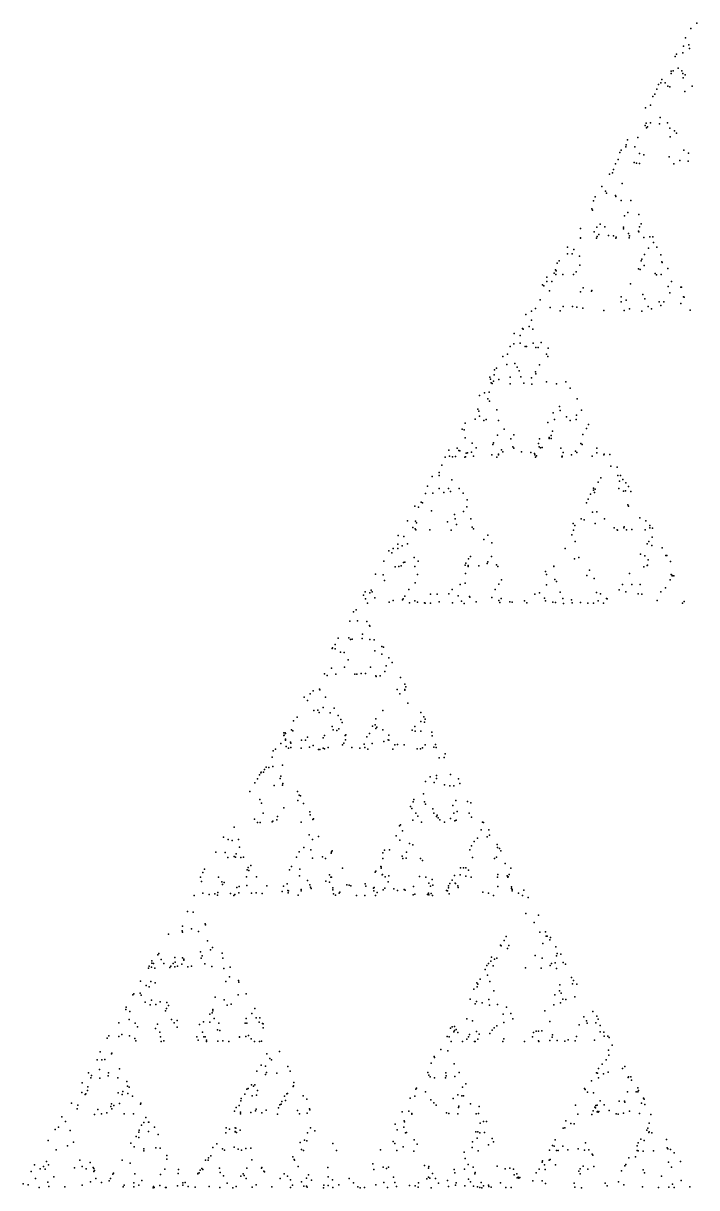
# Model space of a CAD drawing. Header units: millimetres. Extents: x -0.87 to 0.87, y -0.5 to 1.
# Drawn here: x -0.1078 to 0.0001, y 0.8125 to 0.9993 of the extents above; entities that cross this region are included whole.
import ezdxf

# ---------------------------------------------------------------- set-up
doc = ezdxf.new("R2010")
doc.units = ezdxf.units.MM
doc.header["$PDSIZE"] = 1

msp = doc.modelspace()

# ---------------------------------------------------------------- linework, layer by layer
for p in [(-0.00082, 0.99849), (0.00013, 0.99931), (-0.00165, 0.99698), (-0.00113, 0.99584), (-0.0033, 0.99396), (-0.00312, 0.99437), (-0.00208, 0.99456), (-0.00198, 0.99564), (-0.00103, 0.99528), (-0.00286, 0.9921), (-0.00548, 0.9903), (-0.00397, 0.99165), (-0.00396, 0.99127), (-0.00365, 0.99166), (-0.00227, 0.99167), (-0.00208, 0.99123), (-0.00205, 0.99055), (-0.0017, 0.99103), (-0.00624, 0.98874), (-0.00598, 0.98947), (-0.00561, 0.98976), (-0.0049, 0.98975), (-0.00452, 0.98922), (-0.00417, 0.98911), (-0.00178, 0.98838), (-0.0006, 0.98924), (-0.00692, 0.98755), (-0.0066, 0.98792), (-0.00808, 0.98573), (-0.00725, 0.98618), (-0.00815, 0.98293), (-0.00795, 0.9833), (-0.00778, 0.98272), (-0.00729, 0.98332), (-0.00581, 0.98317), (-0.00572, 0.98421), (-0.00453, 0.98334), (-0.00933, 0.98099), (-0.00791, 0.98254), (-0.00416, 0.98247), (-0.00411, 0.98111), (-0.0034, 0.98206), (-0.00313, 0.98169), (-0.01195, 0.97893), (-0.01122, 0.97951), (-0.01119, 0.97979), (-0.01096, 0.98059), (-0.00981, 0.97949), (-0.00195, 0.97895), (-0.01247, 0.97748), (-0.01219, 0.97858), (-0.00904, 0.97844), (-0.00834, 0.97822), (-0.00426, 0.97789), (-0.00256, 0.97732), (-0.00121, 0.97718), (-0.0012, 0.97849), (-0.01336, 0.97533), (-0.01319, 0.97584), (-0.01287, 0.97678), (-0.0099, 0.97695), (-0.00953, 0.97687), (-0.00905, 0.97681), (-0.00355, 0.97675), (-0.01384, 0.97511), (-0.01184, 0.97359), (-0.01616, 0.97145), (-0.01509, 0.97313), (-0.0145, 0.97235), (-0.01433, 0.97206), (-0.01286, 0.97169), (-0.01283, 0.97154), (-0.01667, 0.96954), (-0.01642, 0.97082), (-0.01196, 0.9709), (-0.01043, 0.9709), (-0.01655, 0.96933), (-0.01143, 0.96841), (-0.01092, 0.96893), (-0.00916, 0.96861), (-0.0185, 0.9664), (-0.01629, 0.96587), (-0.0159, 0.9666), (-0.01536, 0.96709), (-0.01458, 0.96663), (-0.01161, 0.96634), (-0.01159, 0.96659), (-0.00922, 0.96595), (-0.00912, 0.96586), (-0.00906, 0.96668), (-0.00876, 0.96714), (-0.01852, 0.96484), (-0.01848, 0.96488), (-0.01595, 0.96486), (-0.01582, 0.96508), (-0.01557, 0.96544), (-0.01399, 0.96527), (-0.01323, 0.96522), (-0.01285, 0.96485), (-0.01277, 0.96497), (-0.01082, 0.96558), (-0.01071, 0.96488), (-0.01064, 0.96523), (-0.00832, 0.96494), (-0.00737, 0.96503), (-0.0069, 0.96505), (-0.00681, 0.96413), (-0.02058, 0.96338), (-0.02058, 0.96234), (-0.01983, 0.96233), (-0.01957, 0.96302), (-0.00822, 0.96221), (-0.0076, 0.96321), (-0.00625, 0.96338), (-0.00564, 0.96215), (-0.02223, 0.96085), (-0.02191, 0.96119), (-0.01867, 0.96197), (-0.01863, 0.96048), (-0.00876, 0.96119), (-0.00865, 0.96149), (-0.00828, 0.96045), (-0.00546, 0.96102), (-0.00541, 0.96093), (-0.02388, 0.95858), (-0.0227, 0.95922), (-0.02248, 0.95973), (-0.02244, 0.95902), (-0.02238, 0.95957), (-0.02132, 0.95901), (-0.01962, 0.95899), (-0.01918, 0.95946), (-0.00918, 0.9599), (-0.00895, 0.95982), (-0.00655, 0.95918), (-0.00629, 0.95898), (-0.00557, 0.95903), (-0.00449, 0.95998), (-0.0246, 0.95734), (-0.02438, 0.95717), (-0.0239, 0.95787), (-0.02311, 0.9579), (-0.01808, 0.95688), (-0.01047, 0.95753), (-0.00444, 0.95706), (-0.0039, 0.9579), (-0.0024, 0.95697), (-0.00232, 0.95697), (-0.02495, 0.95496), (-0.02345, 0.95639), (-0.0185, 0.9562), (-0.01672, 0.95633), (-0.01668, 0.95644), (-0.01198, 0.95462), (-0.01197, 0.95545), (-0.01117, 0.95487), (-0.00851, 0.95578), (-0.00816, 0.9551), (-0.00587, 0.95464), (-0.00513, 0.95464), (-0.00417, 0.95606), (-0.00197, 0.95544), (-0.00189, 0.95535), (-0.00188, 0.95536), (-0.02633, 0.95313), (-0.02573, 0.95356), (-0.02334, 0.95371), (-0.02174, 0.95318), (-0.02128, 0.95387), (-0.0198, 0.95389), (-0.01907, 0.95374), (-0.01811, 0.95362), (-0.01473, 0.95322), (-0.01147, 0.95321), (-0.01066, 0.9535), (-0.00866, 0.95314), (-0.00765, 0.95388), (-0.0071, 0.9535), (-0.00563, 0.95404), (-0.00243, 0.95437), (-0.00093, 0.95327), (-0.02724, 0.9526), (-0.02638, 0.95167), (-0.02913, 0.94955), (-0.02819, 0.9492), (-0.02782, 0.95035), (-0.02769, 0.95021), (-0.02671, 0.95065), (-0.02614, 0.95023), (-0.02977, 0.94747), (-0.0292, 0.94791), (-0.02817, 0.948), (-0.02735, 0.94745), (-0.02717, 0.94744), (-0.02607, 0.94801), (-0.02564, 0.94732), (-0.0253, 0.94732), (-0.02482, 0.9481), (-0.02367, 0.94717), (-0.03093, 0.94587), (-0.03018, 0.94625), (-0.02394, 0.94622), (-0.02373, 0.94587), (-0.03226, 0.94371), (-0.03196, 0.94398), (-0.0303, 0.94457), (-0.029, 0.94471), (-0.02867, 0.94412), (-0.02835, 0.94357), (-0.02508, 0.94452), (-0.03301, 0.94255), (-0.03291, 0.94223), (-0.03284, 0.94165), (-0.03247, 0.94191), (-0.03232, 0.94291), (-0.03161, 0.94214), (-0.02978, 0.94253), (-0.02806, 0.94257), (-0.02758, 0.94157), (-0.02638, 0.94243), (-0.02572, 0.94337), (-0.02565, 0.94308), (-0.02393, 0.94179), (-0.02086, 0.9418), (-0.03391, 0.94004), (-0.03313, 0.94013), (-0.03267, 0.94151), (-0.02977, 0.94146), (-0.0263, 0.94142), (-0.02233, 0.94145), (-0.02017, 0.94077), (-0.03467, 0.93958), (-0.03333, 0.93908), (-0.0331, 0.93866), (-0.02184, 0.93785), (-0.01904, 0.93904), (-0.03496, 0.9374), (-0.03482, 0.9371), (-0.03469, 0.93629), (-0.0319, 0.93731), (-0.02287, 0.93683), (-0.02176, 0.93721), (-0.02075, 0.93615), (-0.01915, 0.93643), (-0.01831, 0.93723), (-0.03749, 0.93419), (-0.03717, 0.93409), (-0.03701, 0.93518), (-0.03537, 0.9358), (-0.03398, 0.93559), (-0.0336, 0.93575), (-0.03164, 0.93557), (-0.03072, 0.93419), (-0.02375, 0.93528), (-0.02269, 0.93573), (-0.02016, 0.93558), (-0.0192, 0.93574), (-0.01752, 0.93429), (-0.01721, 0.93495), (-0.03701, 0.93281), (-0.0318, 0.93321), (-0.02969, 0.93265), (-0.02917, 0.93327), (-0.02509, 0.93266), (-0.02354, 0.93285), (-0.0235, 0.93267), (-0.02322, 0.93268), (-0.02319, 0.93317), (-0.02296, 0.93387), (-0.01812, 0.93336), (-0.03962, 0.93082), (-0.03828, 0.93117), (-0.038, 0.93079), (-0.03782, 0.93073), (-0.03681, 0.93033), (-0.03661, 0.93042), (-0.036, 0.93049), (-0.03589, 0.93194), (-0.03523, 0.9312), (-0.03258, 0.93174), (-0.03242, 0.93201), (-0.03114, 0.93088), (-0.03095, 0.93055), (-0.02937, 0.93134), (-0.02921, 0.93116), (-0.02798, 0.93054), (-0.02645, 0.93044), (-0.02523, 0.93189), (-0.02511, 0.93138), (-0.02492, 0.9312), (-0.02462, 0.93125), (-0.02163, 0.93117), (-0.02128, 0.93045), (-0.0193, 0.93068), (-0.01908, 0.93047), (-0.01843, 0.9319), (-0.01824, 0.93171), (-0.0159, 0.93115), (-0.01587, 0.93042), (-0.04021, 0.92969), (-0.03952, 0.92988), (-0.03903, 0.92978), (-0.03856, 0.92982), (-0.03704, 0.92969), (-0.03695, 0.92976), (-0.03563, 0.92987), (-0.03272, 0.9301), (-0.03189, 0.92972), (-0.03165, 0.93016), (-0.03165, 0.93007), (-0.02585, 0.93028), (-0.02583, 0.93005), (-0.02569, 0.92969), (-0.02554, 0.92994), (-0.02151, 0.92977), (-0.02143, 0.92987), (-0.02141, 0.92976), (-0.01992, 0.93008), (-0.01664, 0.92987), (-0.01474, 0.93006), (-0.01472, 0.93017), (-0.01379, 0.93011), (-0.04227, 0.92658), (-0.04115, 0.92722), (-0.04115, 0.92676), (-0.04075, 0.92841), (-0.01362, 0.92825), (-0.01262, 0.9281), (-0.0125, 0.92676), (-0.01207, 0.92678), (-0.04304, 0.92504), (-0.03914, 0.92605), (-0.01639, 0.92473), (-0.01568, 0.9257), (-0.01521, 0.92641), (-0.01227, 0.92585), (-0.01172, 0.92613), (-0.01122, 0.92558), (-0.01082, 0.92498), (-0.04337, 0.92387), (-0.04218, 0.92393), (-0.04115, 0.92469), (-0.04042, 0.92403), (-0.03966, 0.92467), (-0.03936, 0.92422), (-0.03794, 0.92466), (-0.03733, 0.92394), (-0.03666, 0.92288), (-0.01729, 0.92298), (-0.0169, 0.92376), (-0.01643, 0.92443), (-0.01624, 0.92403), (-0.01613, 0.92457), (-0.01233, 0.92466), (-0.01158, 0.92425), (-0.01129, 0.92429), (-0.01045, 0.9242), (-0.04506, 0.92182), (-0.04446, 0.9217), (-0.04406, 0.92246), (-0.04383, 0.92237), (-0.0424, 0.92109), (-0.03727, 0.92097), (-0.0367, 0.92172), (-0.01753, 0.92237), (-0.01092, 0.92203), (-0.01081, 0.92186), (-0.04626, 0.91948), (-0.04495, 0.91946), (-0.04477, 0.91915), (-0.0398, 0.91934), (-0.03872, 0.92053), (-0.0386, 0.91981), (-0.03606, 0.91981), (-0.01837, 0.9198), (-0.0179, 0.91964), (-0.01655, 0.9209), (-0.01589, 0.92095), (-0.01467, 0.91981), (-0.00898, 0.91995), (-0.00801, 0.91948), (-0.0454, 0.91843), (-0.04499, 0.91823), (-0.04489, 0.91804), (-0.04265, 0.91802), (-0.03924, 0.91797), (-0.03836, 0.91892), (-0.03587, 0.91846), (-0.03566, 0.91819), (-0.01989, 0.91724), (-0.01966, 0.91906), (-0.01961, 0.91797), (-0.01941, 0.91876), (-0.01617, 0.91907), (-0.0131, 0.91835), (-0.01262, 0.91803), (-0.01258, 0.91797), (-0.01153, 0.91834), (-0.01148, 0.91852), (-0.01113, 0.91806), (-0.01024, 0.91812), (-0.00813, 0.91807), (-0.00736, 0.91872), (-0.00736, 0.91839), (-0.00696, 0.9183), (-0.0478, 0.91574), (-0.04775, 0.91715), (-0.04709, 0.91547), (-0.04685, 0.91699), (-0.04622, 0.9158), (-0.03402, 0.91651), (-0.03338, 0.91717), (-0.03273, 0.91596), (-0.01937, 0.91618), (-0.0078, 0.9158), (-0.00752, 0.91615), (-0.00704, 0.91551), (-0.00698, 0.91687), (-0.04921, 0.91468), (-0.04875, 0.91433), (-0.04851, 0.91507), (-0.04779, 0.91504), (-0.04516, 0.9136), (-0.03616, 0.91376), (-0.03279, 0.91379), (-0.02094, 0.91506), (-0.01876, 0.91363), (-0.00887, 0.91413), (-0.0082, 0.91386), (-0.00539, 0.91513), (-0.0048, 0.91394), (-0.00465, 0.91395), (-0.05004, 0.91302), (-0.0482, 0.91212), (-0.04764, 0.91217), (-0.04724, 0.91226), (-0.0469, 0.91278), (-0.04665, 0.91285), (-0.04508, 0.91218), (-0.04451, 0.91303), (-0.03699, 0.9124), (-0.03686, 0.91268), (-0.03651, 0.91231), (-0.03651, 0.91217), (-0.03646, 0.91341), (-0.03478, 0.91225), (-0.03345, 0.91266), (-0.03335, 0.91289), (-0.03194, 0.91245), (-0.03177, 0.91218), (-0.02278, 0.9122), (-0.02277, 0.91216), (-0.01946, 0.91341), (-0.00833, 0.91212), (-0.00783, 0.91231), (-0.00777, 0.91237), (-0.00767, 0.91321), (-0.00408, 0.91294), (-0.05137, 0.91093), (-0.05015, 0.91084), (-0.0499, 0.90991), (-0.04464, 0.91087), (-0.03694, 0.91106), (-0.03118, 0.91001), (-0.02412, 0.91135), (-0.02394, 0.9109), (-0.02259, 0.9101), (-0.01749, 0.91074), (-0.01703, 0.91156), (-0.01632, 0.91021), (-0.01064, 0.91102), (-0.00414, 0.91002), (-0.00394, 0.91088), (-0.00378, 0.91069), (-0.00376, 0.91073), (-0.00352, 0.91066), (-0.05302, 0.90808), (-0.05301, 0.90808), (-0.0523, 0.90795), (-0.05206, 0.90835), (-0.0519, 0.90808), (-0.04601, 0.90847), (-0.04502, 0.90952), (-0.03909, 0.90845), (-0.03779, 0.90928), (-0.03701, 0.90951), (-0.03218, 0.90847), (-0.03161, 0.90932), (-0.02507, 0.90791), (-0.02396, 0.90923), (-0.02234, 0.90973), (-0.02176, 0.90802), (-0.01592, 0.90797), (-0.01229, 0.90841), (-0.01174, 0.90927), (-0.01125, 0.90808), (-0.01026, 0.90928), (-0.00893, 0.90926), (-0.00562, 0.90811), (-0.00485, 0.90874), (-0.05329, 0.90755), (-0.05295, 0.90698), (-0.05265, 0.90626), (-0.05146, 0.90712), (-0.0492, 0.90644), (-0.04853, 0.90672), (-0.04704, 0.90681), (-0.04693, 0.90699), (-0.04668, 0.90742), (-0.04592, 0.90631), (-0.04507, 0.90664), (-0.04465, 0.90645), (-0.04349, 0.90635), (-0.04343, 0.90627), (-0.04257, 0.90774), (-0.04253, 0.90626), (-0.04147, 0.90772), (-0.04114, 0.90647), (-0.03959, 0.90779), (-0.03902, 0.90634), (-0.03813, 0.90747), (-0.03757, 0.90662), (-0.03713, 0.90625), (-0.03628, 0.90736), (-0.03622, 0.90724), (-0.03525, 0.90648), (-0.03274, 0.90717), (-0.03161, 0.90671), (-0.03142, 0.90638), (-0.03122, 0.90701), (-0.02983, 0.90647), (-0.02947, 0.90644), (-0.02745, 0.90663), (-0.02711, 0.90632), (-0.02583, 0.90772), (-0.02425, 0.90709), (-0.02413, 0.90666), (-0.02294, 0.90642), (-0.02251, 0.90639), (-0.02132, 0.90701), (-0.02121, 0.90625), (-0.01992, 0.90682), (-0.01983, 0.90633), (-0.01852, 0.90641), (-0.01732, 0.90627), (-0.01642, 0.9063), (-0.01566, 0.90663), (-0.0153, 0.90776), (-0.01482, 0.90628), (-0.01433, 0.90705), (-0.01421, 0.907), (-0.00927, 0.90776), (-0.00865, 0.90774), (-0.00619, 0.90672), (-0.00216, 0.9063), (-0.00187, 0.90654), (-0.05489, 0.90491), (-0.05449, 0.9052), (-0.05546, 0.90337), (-0.05424, 0.90346), (-0.05277, 0.90334), (-0.05233, 0.90268), (-0.05226, 0.90259), (-0.05734, 0.90068), (-0.05563, 0.90071), (-0.05537, 0.90043), (-0.05512, 0.9005), (-0.05353, 0.90062), (-0.05343, 0.90131), (-0.05227, 0.90047), (-0.05829, 0.89899), (-0.05826, 0.89909), (-0.05782, 0.89967), (-0.05781, 0.89894), (-0.0516, 0.90041), (-0.05149, 0.89865), (-0.05033, 0.8993), (-0.05011, 0.8992), (-0.05696, 0.8984), (-0.05638, 0.89839), (-0.05575, 0.89719), (-0.05036, 0.89812), (-0.04923, 0.89751), (-0.04872, 0.89675), (-0.05954, 0.89493), (-0.0584, 0.89583), (-0.05773, 0.8949), (-0.05635, 0.896), (-0.0547, 0.8949), (-0.05434, 0.89488), (-0.05365, 0.89498), (-0.05298, 0.895), (-0.05215, 0.89603), (-0.04986, 0.89533), (-0.04965, 0.8962), (-0.05912, 0.89467), (-0.05129, 0.89464), (-0.05124, 0.89454), (-0.0506, 0.89464), (-0.04734, 0.89435), (-0.04665, 0.8933), (-0.06279, 0.8912), (-0.06185, 0.89174), (-0.06136, 0.89221), (-0.06037, 0.8925), (-0.06028, 0.89236), (-0.0594, 0.8912), (-0.04788, 0.89244), (-0.04746, 0.89175), (-0.04669, 0.89234), (-0.04664, 0.89245), (-0.04651, 0.89288), (-0.06226, 0.89064), (-0.05974, 0.88955), (-0.058, 0.88942), (-0.04618, 0.89026), (-0.06453, 0.88741), (-0.06392, 0.88797), (-0.06127, 0.88904), (-0.0606, 0.88913), (-0.06041, 0.88874), (-0.05865, 0.88871), (-0.05733, 0.88824), (-0.05694, 0.88762), (-0.0513, 0.8877), (-0.05017, 0.88904), (-0.04412, 0.88873), (-0.04362, 0.88804), (-0.04342, 0.88767), (-0.06609, 0.88548), (-0.06585, 0.88548), (-0.06483, 0.88596), (-0.06464, 0.88581), (-0.05832, 0.88649), (-0.05817, 0.88598), (-0.05758, 0.88584), (-0.05722, 0.88614), (-0.05669, 0.88715), (-0.05183, 0.88653), (-0.05143, 0.88674), (-0.0513, 0.88616), (-0.05118, 0.8864), (-0.05018, 0.88594), (-0.04548, 0.88593), (-0.04506, 0.88651), (-0.04501, 0.88577), (-0.0441, 0.88577), (-0.04409, 0.8873), (-0.04351, 0.88721), (-0.04232, 0.88559), (-0.06653, 0.88379), (-0.06605, 0.88503), (-0.06602, 0.8851), (-0.06581, 0.88447), (-0.06581, 0.88428), (-0.06579, 0.88539), (-0.06498, 0.88396), (-0.06494, 0.88383), (-0.06323, 0.88428), (-0.06257, 0.88428), (-0.06228, 0.8848), (-0.05976, 0.88467), (-0.05955, 0.88506), (-0.05644, 0.88383), (-0.05621, 0.88507), (-0.05619, 0.88436), (-0.05611, 0.88513), (-0.05318, 0.88364), (-0.05277, 0.88485), (-0.05233, 0.88538), (-0.05189, 0.88374), (-0.05001, 0.88407), (-0.04933, 0.88435), (-0.04923, 0.88429), (-0.04922, 0.88508), (-0.04226, 0.88502), (-0.06778, 0.88259), (-0.06741, 0.88283), (-0.06569, 0.8833), (-0.06534, 0.88301), (-0.06494, 0.88312), (-0.0633, 0.88304), (-0.06197, 0.88319), (-0.06137, 0.88345), (-0.06053, 0.88282), (-0.06027, 0.88281), (-0.05976, 0.883), (-0.05954, 0.88292), (-0.05897, 0.88311), (-0.05666, 0.88355), (-0.05516, 0.88314), (-0.05388, 0.88301), (-0.0531, 0.88311), (-0.05261, 0.88284), (-0.04861, 0.88284), (-0.04826, 0.88355), (-0.04786, 0.88358), (-0.04676, 0.88357), (-0.04467, 0.8829), (-0.04413, 0.88291), (-0.04384, 0.88305), (-0.04341, 0.88356), (-0.04199, 0.88318), (-0.04172, 0.88359), (-0.04164, 0.88315), (-0.04018, 0.88209), (-0.06888, 0.87996), (-0.06846, 0.87989), (-0.06791, 0.88158), (-0.06782, 0.88007), (-0.06627, 0.88027), (-0.04114, 0.88144), (-0.04035, 0.88154), (-0.07028, 0.87808), (-0.06995, 0.87872), (-0.06977, 0.87906), (-0.06971, 0.87915), (-0.06933, 0.87916), (-0.06919, 0.87961), (-0.06666, 0.87815), (-0.06653, 0.87852), (-0.04262, 0.87842), (-0.04161, 0.87861), (-0.04156, 0.87815), (-0.03934, 0.87879), (-0.03807, 0.87808), (-0.07071, 0.87747), (-0.0676, 0.87702), (-0.06629, 0.87706), (-0.06621, 0.87733), (-0.04333, 0.87769), (-0.04196, 0.87749), (-0.04031, 0.87716), (-0.03945, 0.87697), (-0.03883, 0.87695), (-0.03783, 0.87734), (-0.07153, 0.87604), (-0.06991, 0.8748), (-0.0639, 0.87604), (-0.06381, 0.87462), (-0.06361, 0.8755), (-0.06338, 0.87536), (-0.04531, 0.8744), (-0.04521, 0.8748), (-0.04368, 0.8757), (-0.04352, 0.87442), (-0.03846, 0.87461), (-0.03662, 0.87445), (-0.06964, 0.87421), (-0.06939, 0.87258), (-0.06608, 0.87345), (-0.0629, 0.87412), (-0.06191, 0.87281), (-0.04573, 0.87366), (-0.04552, 0.87335), (-0.04491, 0.87257), (-0.04333, 0.87403), (-0.04216, 0.8733), (-0.04204, 0.87261), (-0.03898, 0.87384), (-0.03883, 0.87259), (-0.03829, 0.87286), (-0.03636, 0.87257), (-0.03608, 0.87424), (-0.07075, 0.8716), (-0.07031, 0.87111), (-0.06987, 0.87109), (-0.06796, 0.87119), (-0.06785, 0.8713), (-0.0672, 0.87151), (-0.0671, 0.87206), (-0.06328, 0.87114), (-0.06186, 0.8723), (-0.06143, 0.87155), (-0.06133, 0.87166), (-0.04751, 0.87055), (-0.04734, 0.87073), (-0.04538, 0.87147), (-0.04459, 0.8721), (-0.04401, 0.87113), (-0.04158, 0.87206), (-0.0415, 0.87229), (-0.04132, 0.87185), (-0.04105, 0.87151), (-0.04033, 0.87117), (-0.03935, 0.87175), (-0.03863, 0.87135), (-0.03841, 0.87147), (-0.036, 0.87193), (-0.03422, 0.87115), (-0.03405, 0.87111), (-0.07575, 0.86872), (-0.07402, 0.87036), (-0.06202, 0.86911), (-0.0605, 0.86884), (-0.04806, 0.86896), (-0.04706, 0.86975), (-0.03442, 0.8699), (-0.03346, 0.86879), (-0.03318, 0.86992), (-0.03309, 0.86908), (-0.07498, 0.86839), (-0.07433, 0.86818), (-0.07331, 0.86836), (-0.0732, 0.86714), (-0.06284, 0.86707), (-0.06145, 0.86837), (-0.04745, 0.86826), (-0.04591, 0.86774), (-0.0454, 0.8675), (-0.03598, 0.86735), (-0.03556, 0.86804), (-0.03503, 0.86858), (-0.03185, 0.86756), (-0.03179, 0.8671), (-0.03147, 0.86693), (-0.07695, 0.86633), (-0.07546, 0.86628), (-0.07503, 0.86545), (-0.07402, 0.86562), (-0.0738, 0.86552), (-0.07371, 0.86606), (-0.07296, 0.86545), (-0.07254, 0.86553), (-0.06402, 0.86553), (-0.06359, 0.86641), (-0.06176, 0.86673), (-0.06146, 0.86535), (-0.05985, 0.86557), (-0.05938, 0.86529), (-0.05849, 0.86618), (-0.0584, 0.8664), (-0.05834, 0.86654), (-0.05018, 0.8662), (-0.05018, 0.86533), (-0.04991, 0.86666), (-0.0491, 0.86671), (-0.04707, 0.8657), (-0.04701, 0.86534), (-0.04645, 0.86535), (-0.04638, 0.86634), (-0.04413, 0.86533), (-0.04384, 0.86499), (-0.03624, 0.86672), (-0.03579, 0.86549), (-0.03229, 0.86534), (-0.03196, 0.86552), (-0.03125, 0.86653), (-0.07905, 0.86308), (-0.07876, 0.86358), (-0.07197, 0.86352), (-0.07177, 0.86387), (-0.07168, 0.86338), (-0.07133, 0.86418), (-0.06517, 0.86348), (-0.06484, 0.86401), (-0.06349, 0.86359), (-0.05667, 0.86376), (-0.05144, 0.86314), (-0.05133, 0.86328), (-0.05053, 0.86405), (-0.05047, 0.86379), (-0.05045, 0.86399), (-0.03772, 0.86381), (-0.03728, 0.86383), (-0.03686, 0.86381), (-0.03648, 0.86342), (-0.03059, 0.86453), (-0.02967, 0.86379), (-0.07943, 0.8623), (-0.07924, 0.86165), (-0.07656, 0.86234), (-0.07601, 0.86158), (-0.07563, 0.86146), (-0.07204, 0.8624), (-0.07046, 0.8624), (-0.06551, 0.86126), (-0.06357, 0.86251), (-0.06228, 0.86176), (-0.05934, 0.86168), (-0.05876, 0.86153), (-0.05874, 0.86269), (-0.05852, 0.86232), (-0.05842, 0.86231), (-0.05304, 0.86123), (-0.05032, 0.86267), (-0.05022, 0.86276), (-0.04983, 0.8624), (-0.04933, 0.86158), (-0.04925, 0.86251), (-0.04432, 0.86243), (-0.04327, 0.86233), (-0.04279, 0.86134), (-0.0423, 0.86196), (-0.03944, 0.86131), (-0.03909, 0.86185), (-0.03871, 0.8626), (-0.03861, 0.86135), (-0.03854, 0.86129), (-0.03781, 0.86268), (-0.03688, 0.86246), (-0.03603, 0.86234), (-0.03179, 0.86231), (-0.03177, 0.86274), (-0.03027, 0.86252), (-0.03017, 0.86231), (-0.03009, 0.8624), (-0.02991, 0.86277), (-0.08042, 0.85938), (-0.07904, 0.85975), (-0.07805, 0.85956), (-0.07712, 0.85965), (-0.07671, 0.85942), (-0.07666, 0.85985), (-0.07591, 0.86112), (-0.07463, 0.8597), (-0.07409, 0.85938), (-0.07391, 0.85953), (-0.07361, 0.86066), (-0.07329, 0.85979), (-0.07322, 0.86084), (-0.07201, 0.86098), (-0.07126, 0.85974), (-0.07052, 0.85983), (-0.06955, 0.85972), (-0.06877, 0.86092), (-0.06634, 0.86), (-0.06613, 0.86089), (-0.06545, 0.8602), (-0.06537, 0.8598), (-0.06531, 0.86013), (-0.06379, 0.85944), (-0.0633, 0.86032), (-0.06329, 0.86015), (-0.0619, 0.86109), (-0.0618, 0.86073), (-0.06167, 0.86049), (-0.05823, 0.86061), (-0.0582, 0.8603), (-0.05809, 0.85964), (-0.05779, 0.85942), (-0.05719, 0.85974), (-0.05709, 0.85992), (-0.05596, 0.86108), (-0.05557, 0.86104), (-0.05533, 0.86093), (-0.05439, 0.85938), (-0.0531, 0.85938), (-0.05291, 0.86089), (-0.0517, 0.86057), (-0.05165, 0.86011), (-0.05156, 0.86068), (-0.05138, 0.85938), (-0.05109, 0.85988), (-0.05016, 0.86029), (-0.04985, 0.86055), (-0.04843, 0.86045), (-0.04785, 0.86017), (-0.04677, 0.86035), (-0.0466, 0.86025), (-0.04532, 0.85947), (-0.04529, 0.86085), (-0.04508, 0.85962), (-0.04302, 0.85954), (-0.04287, 0.85974), (-0.04283, 0.85951), (-0.04257, 0.8609), (-0.04246, 0.85968), (-0.04224, 0.85939), (-0.04217, 0.86102), (-0.04, 0.86018), (-0.03983, 0.86015), (-0.03966, 0.86094), (-0.03965, 0.86063), (-0.03953, 0.85967), (-0.03817, 0.86093), (-0.0381, 0.86066), (-0.03417, 0.85993), (-0.03327, 0.85974), (-0.03242, 0.8594), (-0.03173, 0.86084), (-0.02957, 0.86076), (-0.02955, 0.86048), (-0.02947, 0.86011), (-0.02943, 0.86034), (-0.02845, 0.85976), (-0.0278, 0.85938), (-0.02758, 0.86021), (-0.02688, 0.85905), (-0.08151, 0.85682), (-0.08061, 0.85671), (-0.02724, 0.8565), (-0.02525, 0.8562), (-0.0823, 0.85444), (-0.08085, 0.85401), (-0.07867, 0.85483), (-0.07863, 0.85465), (-0.02594, 0.85503), (-0.08455, 0.85315), (-0.08235, 0.85369), (-0.0823, 0.85352), (-0.07977, 0.85361), (-0.07828, 0.8521), (-0.03073, 0.85214), (-0.03042, 0.85282), (-0.02501, 0.85352), (-0.02413, 0.85355), (-0.02399, 0.85288), (-0.02385, 0.85285), (-0.02344, 0.85227), (-0.02329, 0.85266), (-0.08609, 0.85008), (-0.07943, 0.85033), (-0.07784, 0.85065), (-0.07751, 0.85105), (-0.07594, 0.85015), (-0.03135, 0.85139), (-0.0312, 0.85133), (-0.03019, 0.85087), (-0.02998, 0.85137), (-0.02454, 0.8517), (-0.02244, 0.85116), (-0.02223, 0.85007), (-0.08724, 0.84853), (-0.08721, 0.84889), (-0.08696, 0.84845), (-0.08628, 0.84986), (-0.08576, 0.84913), (-0.08531, 0.84848), (-0.08379, 0.84846), (-0.08352, 0.84941), (-0.0835, 0.84866), (-0.08244, 0.84834), (-0.0823, 0.84937), (-0.08211, 0.84898), (-0.08208, 0.84914), (-0.07932, 0.84933), (-0.07915, 0.84972), (-0.07871, 0.84844), (-0.07587, 0.84931), (-0.03354, 0.84816), (-0.03326, 0.84845), (-0.03287, 0.84886), (-0.03278, 0.84946), (-0.03226, 0.84915), (-0.03189, 0.84932), (-0.02575, 0.84978), (-0.02467, 0.84931), (-0.02335, 0.84817), (-0.02316, 0.84849), (-0.02258, 0.84859), (-0.02234, 0.84972), (-0.02164, 0.84996), (-0.02129, 0.84863), (-0.0209, 0.84839), (-0.08779, 0.84772), (-0.08767, 0.84803), (-0.08731, 0.84787), (-0.08674, 0.84773), (-0.08435, 0.84785), (-0.08421, 0.84803), (-0.08356, 0.84791), (-0.08309, 0.84802), (-0.08145, 0.84793), (-0.08085, 0.84806), (-0.07761, 0.848), (-0.07571, 0.84766), (-0.07476, 0.84631), (-0.07467, 0.84789), (-0.0338, 0.84753), (-0.03342, 0.84659), (-0.03249, 0.84807), (-0.02733, 0.84776), (-0.02478, 0.84772), (-0.02236, 0.84766), (-0.08906, 0.84565), (-0.08812, 0.84492), (-0.08765, 0.84474), (-0.08741, 0.84557), (-0.0867, 0.84538), (-0.07537, 0.84556), (-0.07333, 0.84575), (-0.0733, 0.84548), (-0.03513, 0.84538), (-0.03506, 0.84474), (-0.03494, 0.84518), (-0.03459, 0.84596), (-0.03306, 0.84558), (-0.02179, 0.84506), (-0.01994, 0.84621), (-0.01976, 0.84519), (-0.0196, 0.84572), (-0.01907, 0.84516), (-0.09027, 0.84346), (-0.09012, 0.84363), (-0.0891, 0.84372), (-0.08892, 0.8434), (-0.08727, 0.8426), (-0.07705, 0.84309), (-0.07563, 0.84262), (-0.07341, 0.84344), (-0.0721, 0.84358), (-0.03618, 0.84274), (-0.03558, 0.84437), (-0.03317, 0.84272), (-0.03241, 0.84407), (-0.02261, 0.84347), (-0.02184, 0.84407), (-0.02162, 0.84372), (-0.02133, 0.84275), (-0.02084, 0.84267), (-0.01939, 0.84313), (-0.09138, 0.84109), (-0.09137, 0.84144), (-0.09076, 0.84075), (-0.08828, 0.84226), (-0.08749, 0.84184), (-0.08659, 0.8419), (-0.08592, 0.8423), (-0.08503, 0.84089), (-0.08488, 0.84126), (-0.0848, 0.84219), (-0.08455, 0.84175), (-0.07746, 0.8409), (-0.07745, 0.84107), (-0.07513, 0.84181), (-0.07453, 0.84194), (-0.07073, 0.84125), (-0.03538, 0.84198), (-0.03517, 0.84235), (-0.03424, 0.84218), (-0.03311, 0.84181), (-0.03178, 0.84189), (-0.03037, 0.84148), (-0.02419, 0.84088), (-0.02277, 0.84182), (-0.02168, 0.84216), (-0.01654, 0.84078), (-0.09251, 0.83896), (-0.09086, 0.83947), (-0.0899, 0.83892), (-0.0841, 0.8395), (-0.08365, 0.83896), (-0.08319, 0.83933), (-0.07894, 0.83909), (-0.07795, 0.84033), (-0.07794, 0.83906), (-0.07756, 0.84058), (-0.07721, 0.83962), (-0.07651, 0.8389), (-0.07227, 0.83888), (-0.07213, 0.83963), (-0.07199, 0.83888), (-0.07118, 0.84046), (-0.07052, 0.83976), (-0.07, 0.83908), (-0.0699, 0.83974), (-0.06947, 0.83887), (-0.06936, 0.8388), (-0.03674, 0.8396), (-0.03579, 0.83928), (-0.03092, 0.84034), (-0.0308, 0.83898), (-0.02966, 0.84043), (-0.02935, 0.83961), (-0.02343, 0.83915), (-0.01795, 0.8399), (-0.01752, 0.83929), (-0.01745, 0.83888), (-0.01602, 0.83895), (-0.0159, 0.84004), (-0.01566, 0.83952), (-0.09203, 0.83708), (-0.08953, 0.8383), (-0.08664, 0.83805), (-0.0863, 0.83872), (-0.08597, 0.83743), (-0.08319, 0.83828), (-0.07961, 0.83868), (-0.07911, 0.83743), (-0.07671, 0.83783), (-0.07631, 0.83774), (-0.07174, 0.83692), (-0.06939, 0.83814), (-0.03932, 0.83812), (-0.0391, 0.83832), (-0.03882, 0.83753), (-0.03871, 0.83834), (-0.03871, 0.83772), (-0.03841, 0.83789), (-0.03815, 0.83742), (-0.03628, 0.83706), (-0.03518, 0.83755), (-0.03476, 0.83716), (-0.03306, 0.83722), (-0.03264, 0.8378), (-0.03234, 0.83813), (-0.03192, 0.83848), (-0.02605, 0.83741), (-0.02563, 0.83764), (-0.02522, 0.83763), (-0.02469, 0.83765), (-0.02296, 0.83705), (-0.01869, 0.83863), (-0.01536, 0.83853), (-0.01535, 0.83752), (-0.01473, 0.83743), (-0.09438, 0.83649), (-0.09412, 0.83686), (-0.09252, 0.83677), (-0.0908, 0.83686), (-0.08997, 0.83645), (-0.08977, 0.83608), (-0.08582, 0.83669), (-0.08576, 0.83596), (-0.08529, 0.83604), (-0.08, 0.83671), (-0.07979, 0.83616), (-0.07888, 0.83669), (-0.07868, 0.83671), (-0.07847, 0.83594), (-0.07846, 0.83615), (-0.07666, 0.83603), (-0.07582, 0.83606), (-0.07488, 0.83594), (-0.07317, 0.8367), (-0.07315, 0.83667), (-0.07217, 0.83677), (-0.07132, 0.83637), (-0.07079, 0.83594), (-0.06995, 0.83594), (-0.06966, 0.83603), (-0.0399, 0.83677), (-0.03958, 0.83672), (-0.03921, 0.83595), (-0.03744, 0.83594), (-0.03672, 0.83633), (-0.03643, 0.83673), (-0.0355, 0.83596), (-0.03538, 0.83597), (-0.03495, 0.83635), (-0.03097, 0.83594), (-0.03078, 0.8364), (-0.02749, 0.83594), (-0.0262, 0.8367), (-0.02524, 0.83607), (-0.02516, 0.83594), (-0.02343, 0.83613), (-0.02305, 0.83667), (-0.02226, 0.83612), (-0.02103, 0.83603), (-0.02048, 0.83624), (-0.01937, 0.83604), (-0.01915, 0.83677), (-0.01626, 0.83615), (-0.01472, 0.83679), (-0.01409, 0.83679), (-0.01392, 0.8366), (-0.01341, 0.83536), (-0.0955, 0.8343), (-0.0937, 0.83399), (-0.09367, 0.83406), (-0.06878, 0.834), (-0.06831, 0.83322), (-0.06676, 0.83434), (-0.04195, 0.83357), (-0.04193, 0.83337), (-0.0409, 0.83467), (-0.03978, 0.83448), (-0.01403, 0.83457), (-0.01397, 0.83374), (-0.09599, 0.83301), (-0.0956, 0.83148), (-0.09526, 0.83301), (-0.09476, 0.83307), (-0.09244, 0.83159), (-0.06971, 0.83217), (-0.06903, 0.832), (-0.06804, 0.83302), (-0.06545, 0.83192), (-0.04245, 0.83247), (-0.03874, 0.83235), (-0.01561, 0.83161), (-0.01503, 0.8323), (-0.0144, 0.83303), (-0.01177, 0.83164), (-0.01137, 0.83196), (-0.09738, 0.83093), (-0.09701, 0.83013), (-0.09688, 0.83052), (-0.09557, 0.83009), (-0.09422, 0.83045), (-0.09418, 0.83095), (-0.09269, 0.83011), (-0.09122, 0.82953), (-0.07037, 0.83118), (-0.069, 0.83064), (-0.06882, 0.83098), (-0.06717, 0.83087), (-0.06504, 0.83122), (-0.043, 0.831), (-0.04284, 0.83057), (-0.04258, 0.8303), (-0.04189, 0.83011), (-0.04012, 0.83015), (-0.04008, 0.83091), (-0.04004, 0.83045), (-0.03863, 0.83033), (-0.03795, 0.83099), (-0.01672, 0.82965), (-0.01593, 0.83093), (-0.01579, 0.8309), (-0.01561, 0.83013), (-0.01481, 0.83079), (-0.01408, 0.83102), (-0.01085, 0.83018), (-0.01078, 0.83027), (-0.01043, 0.83027), (-0.01032, 0.82978), (-0.09847, 0.82778), (-0.09842, 0.82935), (-0.09754, 0.82811), (-0.0975, 0.82867), (-0.09265, 0.8277), (-0.09189, 0.82792), (-0.09114, 0.8288), (-0.09108, 0.8276), (-0.09087, 0.82862), (-0.07202, 0.8283), (-0.07178, 0.82842), (-0.07126, 0.82898), (-0.07092, 0.82877), (-0.07074, 0.82898), (-0.07031, 0.82807), (-0.06558, 0.82758), (-0.06548, 0.82762), (-0.06458, 0.82872), (-0.06453, 0.82887), (-0.06446, 0.82939), (-0.04489, 0.82831), (-0.04477, 0.82848), (-0.04335, 0.82789), (-0.03743, 0.82863), (-0.0369, 0.82915), (-0.01784, 0.82839), (-0.01774, 0.82825), (-0.01736, 0.82784), (-0.0164, 0.82772), (-0.01096, 0.82788), (-0.00959, 0.82788), (-0.00929, 0.82854), (-0.00929, 0.8279), (-0.00918, 0.82807), (-0.10009, 0.82605), (-0.09912, 0.82573), (-0.09794, 0.82743), (-0.09781, 0.82754), (-0.09371, 0.82595), (-0.0924, 0.826), (-0.092, 0.82745), (-0.09032, 0.82721), (-0.08906, 0.82592), (-0.08902, 0.82607), (-0.07294, 0.82643), (-0.07291, 0.82682), (-0.07232, 0.82753), (-0.07113, 0.82725), (-0.07043, 0.82737), (-0.06671, 0.82578), (-0.06651, 0.82588), (-0.06636, 0.82632), (-0.06594, 0.82718), (-0.06581, 0.82649), (-0.06294, 0.82725), (-0.0624, 0.82671), (-0.04582, 0.82689), (-0.04507, 0.82717), (-0.04252, 0.8266), (-0.04203, 0.8261), (-0.04162, 0.82573), (-0.03893, 0.82683), (-0.03819, 0.82738), (-0.03752, 0.82726), (-0.03727, 0.82722), (-0.03614, 0.82598), (-0.0193, 0.82574), (-0.01582, 0.82574), (-0.01534, 0.82642), (-0.0147, 0.82578), (-0.0123, 0.82636), (-0.01143, 0.8264), (-0.01141, 0.82625), (-0.0087, 0.82605), (-0.00839, 0.82689), (-0.00827, 0.82669), (-0.00817, 0.82587), (-0.10168, 0.82389), (-0.09921, 0.82514), (-0.0964, 0.82424), (-0.0959, 0.82505), (-0.09528, 0.82433), (-0.09447, 0.82452), (-0.0938, 0.82555), (-0.09364, 0.82514), (-0.0933, 0.82569), (-0.09164, 0.82437), (-0.09015, 0.82436), (-0.07398, 0.82479), (-0.07372, 0.82535), (-0.07323, 0.82569), (-0.07302, 0.82434), (-0.07301, 0.82461), (-0.07138, 0.82459), (-0.07059, 0.82486), (-0.07052, 0.82511), (-0.06957, 0.8245), (-0.06888, 0.82496), (-0.06706, 0.82428), (-0.0669, 0.82532), (-0.06388, 0.82491), (-0.06353, 0.82436), (-0.06233, 0.82445), (-0.06197, 0.82514), (-0.06192, 0.82498), (-0.04708, 0.82469), (-0.04603, 0.82479), (-0.04556, 0.82441), (-0.04553, 0.82431), (-0.03999, 0.8245), (-0.03959, 0.8244), (-0.03818, 0.82437), (-0.03804, 0.82535), (-0.03802, 0.82556), (-0.03522, 0.82436), (-0.03485, 0.8244), (-0.03474, 0.82552), (-0.01892, 0.82432), (-0.01667, 0.82425), (-0.01646, 0.82481), (-0.01618, 0.82541), (-0.01611, 0.82534), (-0.01605, 0.82569), (-0.01581, 0.82465), (-0.01577, 0.82471), (-0.01567, 0.82461), (-0.01555, 0.82473), (-0.01392, 0.8249), (-0.01276, 0.82435), (-0.01244, 0.82428), (-0.01158, 0.82447), (-0.01063, 0.82478), (-0.00903, 0.82441), (-0.00723, 0.82422), (-0.1022, 0.82223), (-0.10105, 0.82314), (-0.08888, 0.82252), (-0.0885, 0.82295), (-0.08819, 0.82379), (-0.08778, 0.82301), (-0.08773, 0.82303), (-0.08681, 0.82222), (-0.07533, 0.8221), (-0.07388, 0.82211), (-0.07376, 0.82205), (-0.06179, 0.82209), (-0.04824, 0.82269), (-0.04683, 0.82221), (-0.04679, 0.82321), (-0.04671, 0.82309), (-0.03456, 0.82285), (-0.03406, 0.82313), (-0.03355, 0.82312), (-0.02129, 0.82203), (-0.02099, 0.82212), (-0.02084, 0.82321), (-0.02006, 0.82279), (-0.01949, 0.82276), (-0.00768, 0.82207), (-0.00749, 0.82286), (-0.10274, 0.82186), (-0.1003, 0.82169), (-0.08976, 0.82074), (-0.08934, 0.8214), (-0.08933, 0.82056), (-0.08927, 0.82174), (-0.08778, 0.82152), (-0.08619, 0.82106), (-0.07535, 0.82133), (-0.07478, 0.82188), (-0.07388, 0.82149), (-0.07387, 0.8215), (-0.07363, 0.82138), (-0.07307, 0.82175), (-0.06277, 0.82015), (-0.06228, 0.82129), (-0.06107, 0.8216), (-0.04787, 0.8218), (-0.04655, 0.8213), (-0.04641, 0.82138), (-0.04518, 0.82019), (-0.03528, 0.82147), (-0.03506, 0.82043), (-0.03498, 0.82147), (-0.03465, 0.82131), (-0.03389, 0.82134), (-0.03264, 0.82041), (-0.02257, 0.8202), (-0.00881, 0.82028), (-0.00788, 0.82175), (-0.00756, 0.82138), (-0.00751, 0.82146), (-0.00704, 0.82131), (-0.00469, 0.82022), (-0.10385, 0.82007), (-0.10258, 0.81859), (-0.10073, 0.81921), (-0.09979, 0.81983), (-0.09059, 0.81964), (-0.09004, 0.81904), (-0.08852, 0.81839), (-0.08851, 0.81876), (-0.08659, 0.81892), (-0.0859, 0.81883), (-0.07746, 0.81895), (-0.07679, 0.81952), (-0.07589, 0.81875), (-0.07558, 0.81855), (-0.07402, 0.81903), (-0.0734, 0.81866), (-0.07285, 0.81853), (-0.07214, 0.81878), (-0.07134, 0.81885), (-0.06347, 0.81974), (-0.06323, 0.81864), (-0.06293, 0.81849), (-0.06236, 0.82003), (-0.05823, 0.81961), (-0.05762, 0.81846), (-0.05056, 0.81857), (-0.04854, 0.81993), (-0.04829, 0.81958), (-0.04792, 0.81846), (-0.04693, 0.81905), (-0.04522, 0.81837), (-0.04467, 0.81947), (-0.03716, 0.81822), (-0.03586, 0.81893), (-0.03581, 0.81987), (-0.03492, 0.81839), (-0.03324, 0.81938), (-0.03242, 0.81985), (-0.02348, 0.81855), (-0.02298, 0.81927), (-0.02271, 0.81919), (-0.02233, 0.81847), (-0.02206, 0.81845), (-0.02131, 0.81915), (-0.02052, 0.81856), (-0.01889, 0.81875), (-0.01786, 0.81852), (-0.0177, 0.81971), (-0.01717, 0.8186), (-0.00941, 0.81845), (-0.0094, 0.81923), (-0.00927, 0.81968), (-0.00923, 0.81841), (-0.00847, 0.81838), (-0.00827, 0.82005), (-0.0068, 0.81841), (-0.0046, 0.81891), (-0.00448, 0.81873), (-0.00406, 0.81862), (-0.10412, 0.81669), (-0.09878, 0.81694), (-0.09712, 0.81654), (-0.09201, 0.81694), (-0.09072, 0.81644), (-0.08485, 0.81767), (-0.0848, 0.81708), (-0.07864, 0.81691), (-0.07819, 0.8169), (-0.07814, 0.81729), (-0.07775, 0.81763), (-0.07118, 0.81699), (-0.06463, 0.81746), (-0.06441, 0.81703), (-0.06436, 0.81693), (-0.03698, 0.8172), (-0.02463, 0.81662), (-0.02457, 0.81681), (-0.02351, 0.81692), (-0.02334, 0.817), (-0.01664, 0.81787), (-0.01653, 0.8177), (-0.01075, 0.81729), (-0.0097, 0.81747), (-0.0044, 0.81658), (-0.00346, 0.81809), (-0.00248, 0.81671), (-0.10659, 0.8151), (-0.10605, 0.81617), (-0.10602, 0.81617), (-0.10515, 0.81555), (-0.1046, 0.81589), (-0.10431, 0.81545), (-0.1038, 0.81617), (-0.09964, 0.81568), (-0.09839, 0.81591), (-0.09777, 0.81555), (-0.09665, 0.81573), (-0.09655, 0.81556), (-0.09653, 0.81508), (-0.09643, 0.81526), (-0.09346, 0.81466), (-0.09336, 0.81485), (-0.08998, 0.8147), (-0.08585, 0.81461), (-0.08513, 0.81548), (-0.08302, 0.81479), (-0.08295, 0.81543), (-0.07986, 0.81477), (-0.07985, 0.81475), (-0.07964, 0.81491), (-0.07949, 0.81534), (-0.07919, 0.81558), (-0.07907, 0.81544), (-0.07639, 0.81563), (-0.07626, 0.81495), (-0.07256, 0.81472), (-0.07202, 0.81561), (-0.06967, 0.81561), (-0.06958, 0.81575), (-0.06927, 0.81518), (-0.06916, 0.81507), (-0.066, 0.81471), (-0.06375, 0.81589), (-0.06213, 0.81456), (-0.059, 0.81576), (-0.05182, 0.81635), (-0.05165, 0.81544), (-0.05013, 0.81582), (-0.04961, 0.81556), (-0.04928, 0.8158), (-0.04352, 0.81604), (-0.04289, 0.81565), (-0.04283, 0.81591), (-0.04222, 0.81479), (-0.03876, 0.81544), (-0.03866, 0.81488), (-0.03708, 0.81547), (-0.03653, 0.81621), (-0.03573, 0.81577), (-0.03543, 0.81471), (-0.03536, 0.81493), (-0.03184, 0.81594), (-0.0306, 0.81553), (-0.02985, 0.81564), (-0.02925, 0.81548), (-0.02914, 0.81457), (-0.02873, 0.8147), (-0.0256, 0.81488), (-0.02513, 0.81545), (-0.02427, 0.81617), (-0.02417, 0.81544), (-0.02251, 0.81616), (-0.01875, 0.81517), (-0.01855, 0.81552), (-0.01853, 0.8147), (-0.01808, 0.81598), (-0.01731, 0.81548), (-0.01635, 0.81591), (-0.01194, 0.8152), (-0.01139, 0.816), (-0.01125, 0.81622), (-0.00846, 0.81539), (-0.00825, 0.81489), (-0.00393, 0.8158), (-0.10784, 0.81314), (-0.10705, 0.81296), (-0.10589, 0.81397), (-0.10393, 0.81337), (-0.10373, 0.81269), (-0.10292, 0.81424), (-0.10118, 0.81266), (-0.09841, 0.81289), (-0.09707, 0.81345), (-0.09623, 0.81399), (-0.09529, 0.81334), (-0.09407, 0.81362), (-0.09386, 0.81399), (-0.09164, 0.81289), (-0.09014, 0.81262), (-0.09013, 0.81328), (-0.0893, 0.8129), (-0.08886, 0.81368), (-0.08697, 0.81271), (-0.08596, 0.81288), (-0.08311, 0.81278), (-0.08228, 0.81293), (-0.08226, 0.81326), (-0.08191, 0.81333), (-0.08141, 0.81269), (-0.07805, 0.81269), (-0.07576, 0.81442), (-0.07514, 0.81323), (-0.07369, 0.81268), (-0.07298, 0.81434), (-0.07244, 0.81447), (-0.07211, 0.81396), (-0.07049, 0.81296), (-0.06797, 0.81266), (-0.06667, 0.814), (-0.06548, 0.81435), (-0.06502, 0.81376), (-0.06465, 0.81291), (-0.06322, 0.81342), (-0.06284, 0.81276), (-0.06244, 0.81401), (-0.06242, 0.81274), (-0.06165, 0.81369), (-0.05966, 0.81293), (-0.05896, 0.81424), (-0.05893, 0.81288), (-0.05824, 0.81376), (-0.05722, 0.81298), (-0.0556, 0.81397), (-0.0549, 0.81327), (-0.05421, 0.81264), (-0.05131, 0.81297), (-0.05003, 0.81335), (-0.0485, 0.81417), (-0.04827, 0.81332), (-0.04798, 0.81268), (-0.04589, 0.81285), (-0.04503, 0.81279), (-0.04447, 0.81326), (-0.04313, 0.81392), (-0.04289, 0.8142), (-0.04265, 0.81401), (-0.04173, 0.81397), (-0.04125, 0.81324), (-0.03983, 0.81364), (-0.03965, 0.81267), (-0.03856, 0.81289), (-0.03845, 0.81326), (-0.03703, 0.81281), (-0.03643, 0.81386), (-0.03611, 0.81342), (-0.03568, 0.81276), (-0.035, 0.81265), (-0.03441, 0.81333), (-0.03404, 0.81282), (-0.03327, 0.81292), (-0.03321, 0.8127), (-0.03131, 0.81326), (-0.02865, 0.8141), (-0.02851, 0.8142), (-0.02841, 0.81401), (-0.02821, 0.81415), (-0.02613, 0.81362), (-0.02464, 0.8136), (-0.02412, 0.81315), (-0.01952, 0.81325), (-0.01453, 0.81323), (-0.0142, 0.81279), (-0.01239, 0.81344), (-0.01155, 0.81296), (-0.00855, 0.81265), (-0.00553, 0.81433), (-0.00373, 0.81307), (-0.00236, 0.81366), (-0.00099, 0.81262), (-0.1053, 0.81251), (-0.09183, 0.81262), (-0.08702, 0.8125), (-0.08687, 0.81254), (-0.08506, 0.81251), (-0.08495, 0.81255), (-0.08026, 0.8126), (-0.07635, 0.81253), (-0.07425, 0.8125), (-0.07116, 0.81261), (-0.06502, 0.81251), (-0.0623, 0.81261), (-0.05971, 0.8125), (-0.05823, 0.81252), (-0.05383, 0.8125), (-0.05314, 0.81251), (-0.04943, 0.81255), (-0.04451, 0.81259), (-0.04243, 0.8125), (-0.03464, 0.81255), (-0.03434, 0.8125), (-0.03284, 0.8126), (-0.03049, 0.81256), (-0.02963, 0.81255), (-0.01939, 0.8126), (-0.01832, 0.8125), (-0.00599, 0.81255), (-0.00433, 0.8126), (-0.00347, 0.81252)]:
    msp.add_point(p)

doc.saveas('drawing.dxf')
